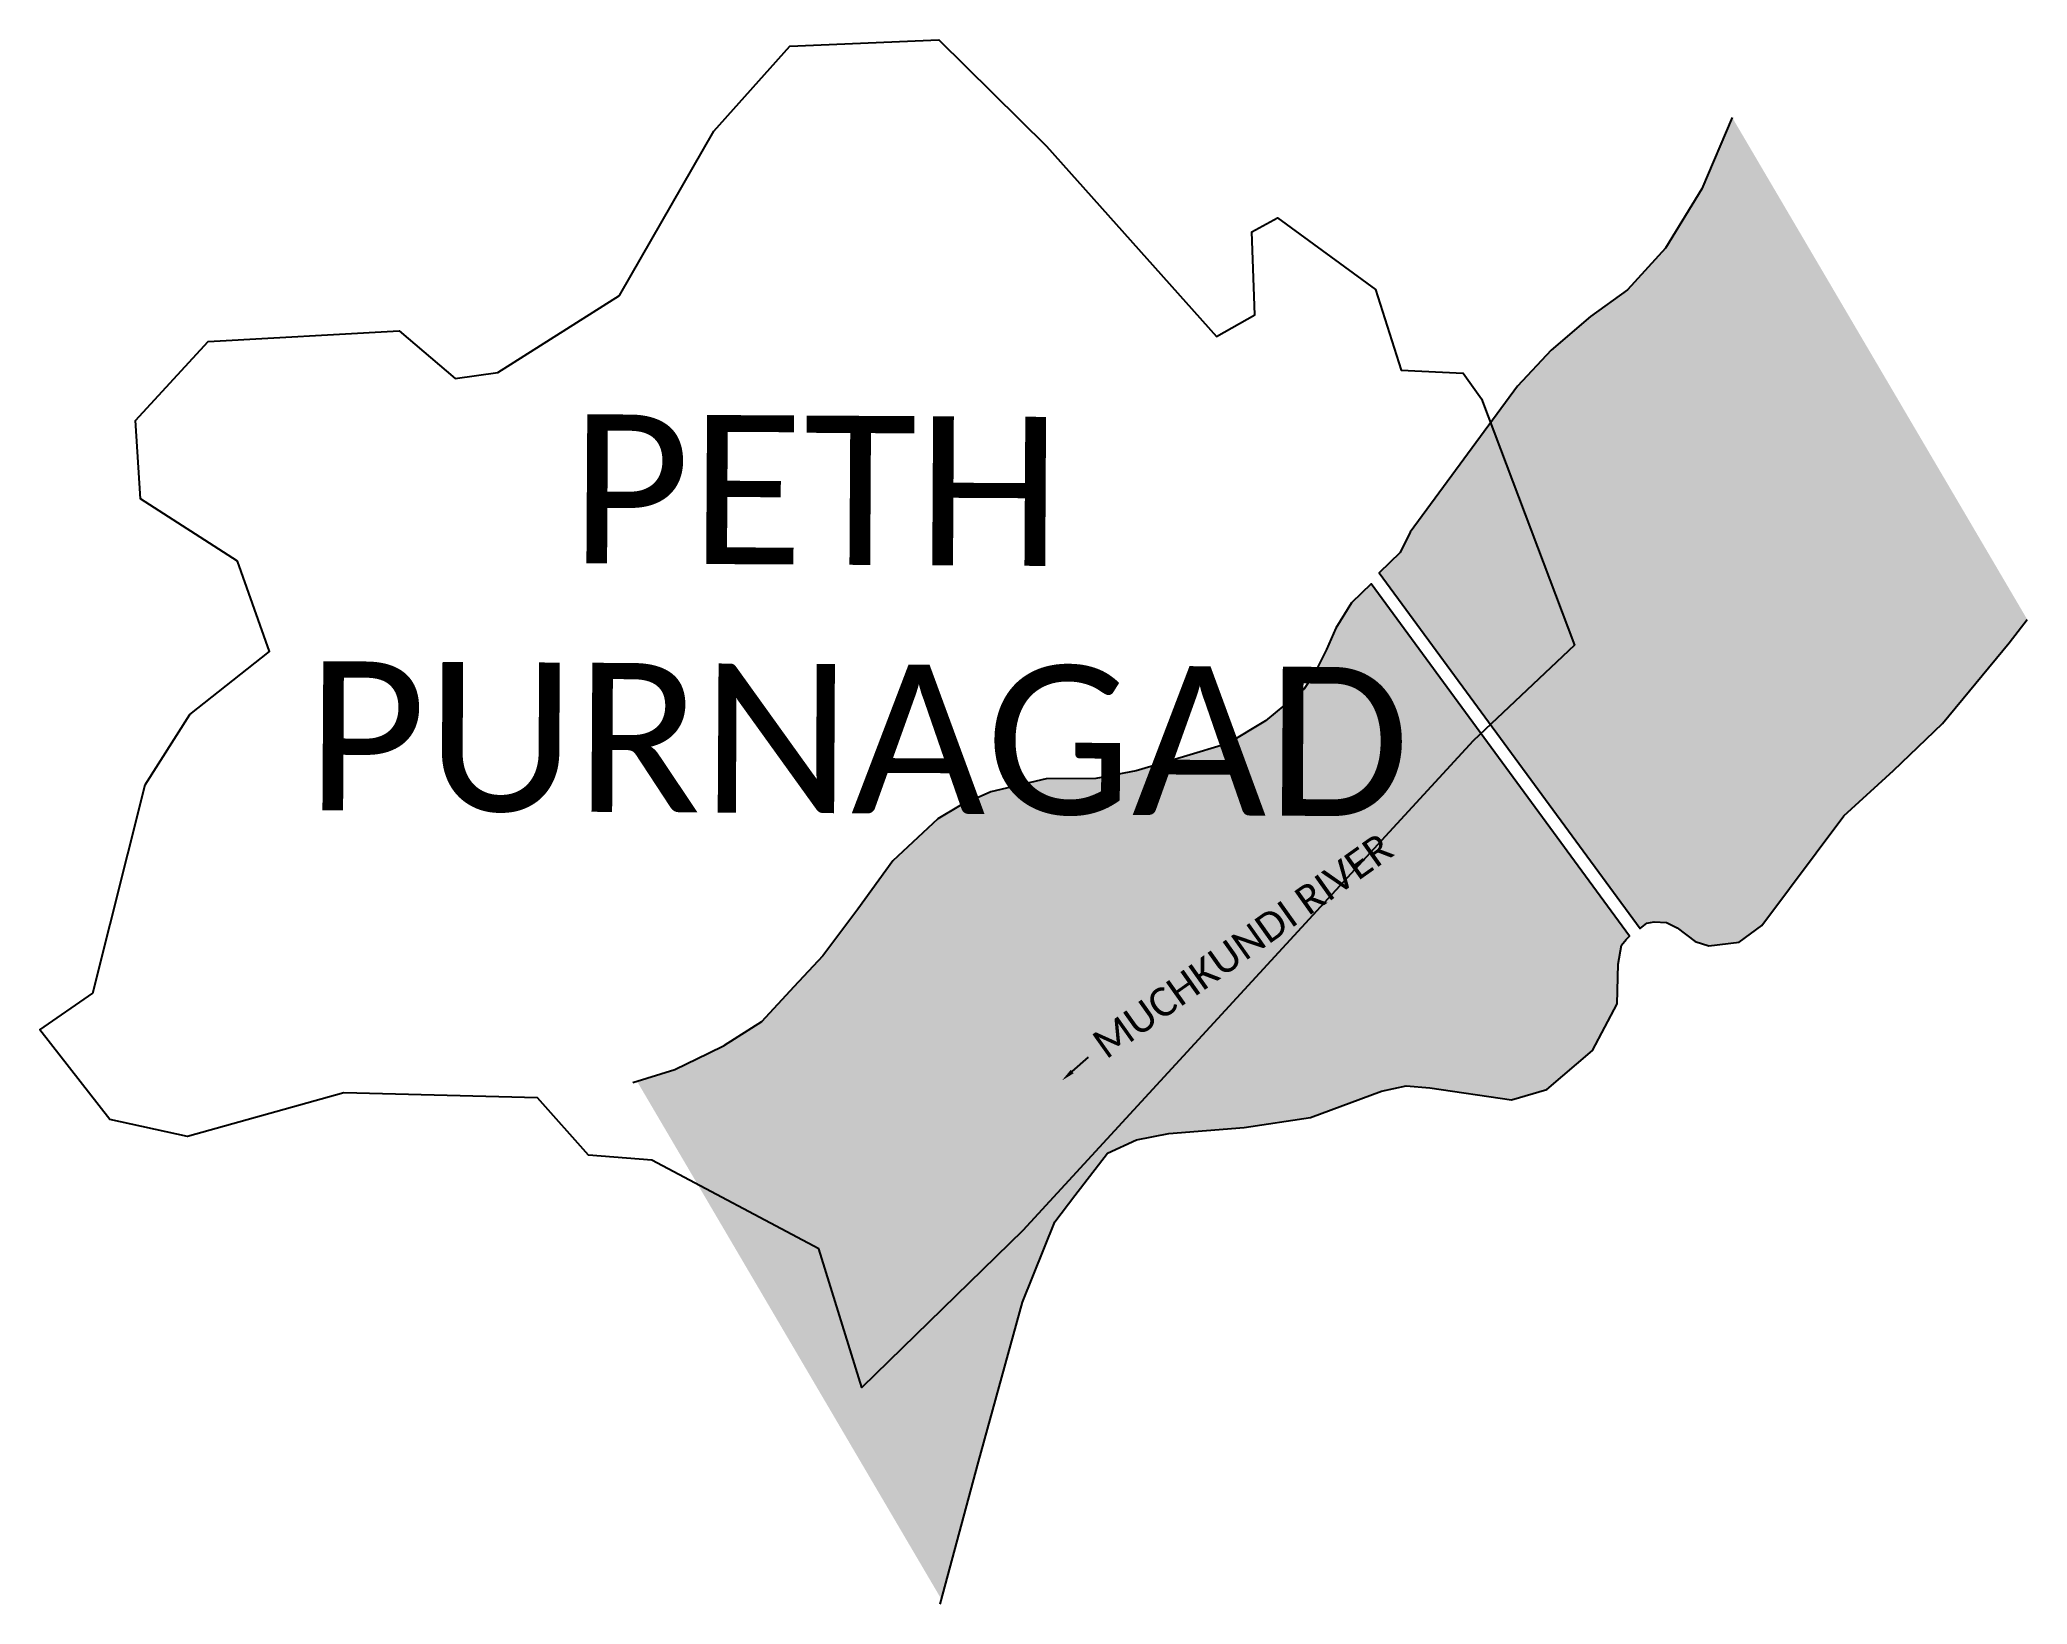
# Model space of a CAD drawing. Header units: metres. Extents: x 320045 to 321433, y 1858599 to 1859692.
import ezdxf

# ---------------------------------------------------------------- set-up
doc = ezdxf.new("R2010")
doc.units = ezdxf.units.M
doc.header["$MEASUREMENT"] = 0
for name, color, linetype in [('ARROW', 7, 'Continuous'), ('BUILDING', 214, 'Continuous'), ('RIVER', 4, 'Continuous'), ('RIVER TEXT', 7, 'Continuous'), ('village', 3, 'Continuous'), ('VILLAGE NAME', 250, 'Continuous')]:
    doc.layers.add(name, color=color, linetype=linetype)
doc.layers.get('BUILDING').off()
doc.styles.get("Standard").update_dxf_attribs({"font": 'simplex.shx'})

# ---------------------------------------------------------------- blocks, each defined once
blk = doc.blocks.new('SHG')
at = {"layer": 'ARROW'}
blk.add_lwpolyline([(318493.9, 1878501.8), (318506.3, 1878493)], dxfattribs=at)
blk.add_solid([(318493, 1878500.5), (318486.2, 1878507.3), (318494.8, 1878503.1)], dxfattribs=at)

msp = doc.modelspace()

# ---------------------------------------------------------------- hatches: boundary and pattern name
at = {"layer": 'RIVER'}
h = msp.add_hatch(dxfattribs=at)
h.set_pattern_fill('DASH', color=256, scale=35)
h.paths.add_polyline_path([(321226.6, 1859637.3), (321205.5, 1859587.4), (321180, 1859546), (321153.6, 1859517.1), (321127.7, 1859498.3), (321100.2, 1859474.8), (321076.7, 1859449.8), (321001.8, 1859347.9), (320994.9, 1859333.6), (320980.1, 1859319.5), (321162.4, 1859071.2), (321166.9, 1859074.9), (321172.2, 1859075.8), (321180.7, 1859075.3), (321188.2, 1859071.5), (321200.7, 1859062.1), (321210.3, 1859059), (321231.5, 1859061.6), (321247.2, 1859073.3), (321304.5, 1859149.8), (321339.2, 1859181.4), (321373.3, 1859214.3), (321419.9, 1859270.5), (321432.6, 1859286.8)])
h = msp.add_hatch(dxfattribs=at)
h.set_pattern_fill('DASH', color=256, scale=35)
h.paths.add_polyline_path([(320974.6, 1859311.8), (320960.9, 1859298.4), (320949.9, 1859280.7), (320943.4, 1859265.8), (320935.5, 1859250), (320927.7, 1859238.5), (320900.8, 1859216.1), (320874.5, 1859200.2), (320843.5, 1859190.9), (320810.6, 1859181.2), (320782.4, 1859175.8), (320747.7, 1859175.6), (320709.1, 1859166.6), (320687.6, 1859157), (320672, 1859147.6), (320640.7, 1859118.3), (320616.1, 1859084.6), (320591.7, 1859052.1), (320571.6, 1859030.4), (320548.9, 1859006), (320522.8, 1858989.5), (320512, 1858984.2), (320488.4, 1858972.8), (320462, 1858964.6), (320674.7, 1858602.6), (320700.5, 1858698.9), (320731.2, 1858810.3), (320753.7, 1858866.4), (320767.8, 1858884.8), (320790.5, 1858914.4), (320810.7, 1858923.7), (320833.4, 1858928.1), (320886, 1858932.2), (320932.1, 1858939.3), (320981.8, 1858957.6), (320999, 1858961.2), (321015.5, 1858960), (321072.5, 1858951.6), (321097.1, 1858958.8), (321129, 1858986), (321146.2, 1859018.5), (321147.1, 1859046.2), (321149.3, 1859059.4), (321152.5, 1859063.5), (321155, 1859065.7)])
h.paths.add_polyline_path([(320791.6, 1858964.2), (321004, 1859114.8), (320975.9, 1859154.3), (320763.6, 1859003.7)], flags=24)

# ---------------------------------------------------------------- linework, layer by layer
msp.add_lwpolyline([(321226.6, 1859637.3), (321205.5, 1859587.4), (321180, 1859546), (321153.6, 1859517.1), (321127.7, 1859498.3), (321100.2, 1859474.8), (321076.7, 1859449.8), (321001.8, 1859347.9), (320994.9, 1859333.6), (320980.1, 1859319.5), (321162.4, 1859071.2), (321166.9, 1859074.9), (321172.2, 1859075.8), (321180.7, 1859075.3), (321188.2, 1859071.5), (321200.7, 1859062.1), (321210.3, 1859059), (321231.5, 1859061.6), (321247.2, 1859073.3), (321304.5, 1859149.8), (321339.2, 1859181.4), (321373.3, 1859214.3), (321419.9, 1859270.5), (321432.6, 1859286.8)], dxfattribs=at)
at = {"layer": 'RIVER', "color": 4}
for points in [[(320673.8, 1858599.4), (320700.5, 1858698.9), (320731.2, 1858810.3), (320753.7, 1858866.4), (320767.8, 1858884.8), (320790.5, 1858914.4), (320810.7, 1858923.7), (320833.4, 1858928.1), (320886, 1858932.2), (320932.1, 1858939.3), (320981.8, 1858957.6), (320999, 1858961.2), (321015.5, 1858960), (321072.5, 1858951.6), (321097.1, 1858958.8), (321129, 1858986), (321146.2, 1859018.5), (321147.1, 1859046.2), (321149.3, 1859059.4), (321152.5, 1859063.5), (321155, 1859065.7), (320974.6, 1859311.8), (320960.9, 1859298.4), (320949.9, 1859280.7), (320943.4, 1859265.8), (320935.5, 1859250), (320927.7, 1859238.5), (320900.8, 1859216.1), (320874.5, 1859200.2), (320843.5, 1859190.9), (320810.6, 1859181.2), (320782.4, 1859175.8), (320747.7, 1859175.6), (320709.1, 1859166.6), (320687.6, 1859157), (320672, 1859147.6), (320640.7, 1859118.3), (320616.1, 1859084.6), (320591.7, 1859052.1), (320571.6, 1859030.4), (320548.9, 1859006), (320522.8, 1858989.5)], [(320459.1, 1858963.7), (320488.4, 1858972.8), (320512, 1858984.2), (320522.8, 1858989.5)]]:
    msp.add_lwpolyline(points, dxfattribs=at)
at = {"layer": 'village', "color": 3, "true_color": 0x00ff00}
msp.add_polyline3d([(320082.1, 1859026.1, 0), (320118.8, 1859171.4, 0), (320149.9, 1859220.5, 0), (320205.4, 1859264.5, 0), (320183.2, 1859327.5, 0), (320115.5, 1859371.1, 0), (320112, 1859425.7, 0), (320162.8, 1859481, 0), (320296.1, 1859488.4, 0), (320335, 1859455, 0), (320364.8, 1859459.2, 0), (320449.8, 1859513.1, 0), (320515.7, 1859627.7, 0), (320568.7, 1859687.2, 0), (320672.8, 1859691.6, 0), (320747.9, 1859617.3, 0), (320866.6, 1859484.5, 0), (320893.3, 1859499.5, 0), (320891.3, 1859557.4, 0), (320909.1, 1859567.3, 0), (320977.5, 1859517.2, 0), (320995.5, 1859461, 0), (321038.7, 1859458.9, 0), (321051.5, 1859440.9, 0), (321116.5, 1859269, 0), (321045.7, 1859202.1, 0), (320731.3, 1858860.4, 0), (320618.9, 1858750.7, 0), (320588.9, 1858847.6, 0), (320472.3, 1858909.3, 0), (320428.1, 1858913, 0), (320392.7, 1858953, 0), (320257.4, 1858956.5, 0), (320148.3, 1858925.9, 0), (320094, 1858937.7, 0), (320045.1, 1859000.5, 0)], close=True, dxfattribs=at)

# ---------------------------------------------------------------- block references
at = {"rotation": 76.56990589540351}
msp.add_blockref('SHG', (2073925.2, 1112888.3), dxfattribs=at)
at = {"layer": 'BUILDING', "rotation": 76.56990589540351}
msp.add_blockref('SHG', (2073925.2, 1112888.3), dxfattribs=at)

# ---------------------------------------------------------------- texts
at = {"layer": 'RIVER TEXT', "insert": (320746.1, 1858973.1), "char_height": 20, "attachment_point": 1, "rotation": 35.3561}
msp.add_mtext_dynamic_manual_height_columns('\\pxqc;{\\fCalibri|b0|i0|c0|p34;MUCHKUNDI RIVER }', width=325.832, gutter_width=1, heights=[0], dxfattribs=at)
at = {"layer": 'VILLAGE NAME', "insert": (320232.4, 1859431.2), "char_height": 104.042, "attachment_point": 1, "rotation": 359.6762}
msp.add_mtext_dynamic_manual_height_columns('{\\fCalibri|b0|i0|c0|p34;     PETH PURNAGAD}', width=673.122, gutter_width=520.2, heights=[0], dxfattribs=at)

doc.saveas('drawing.dxf')
